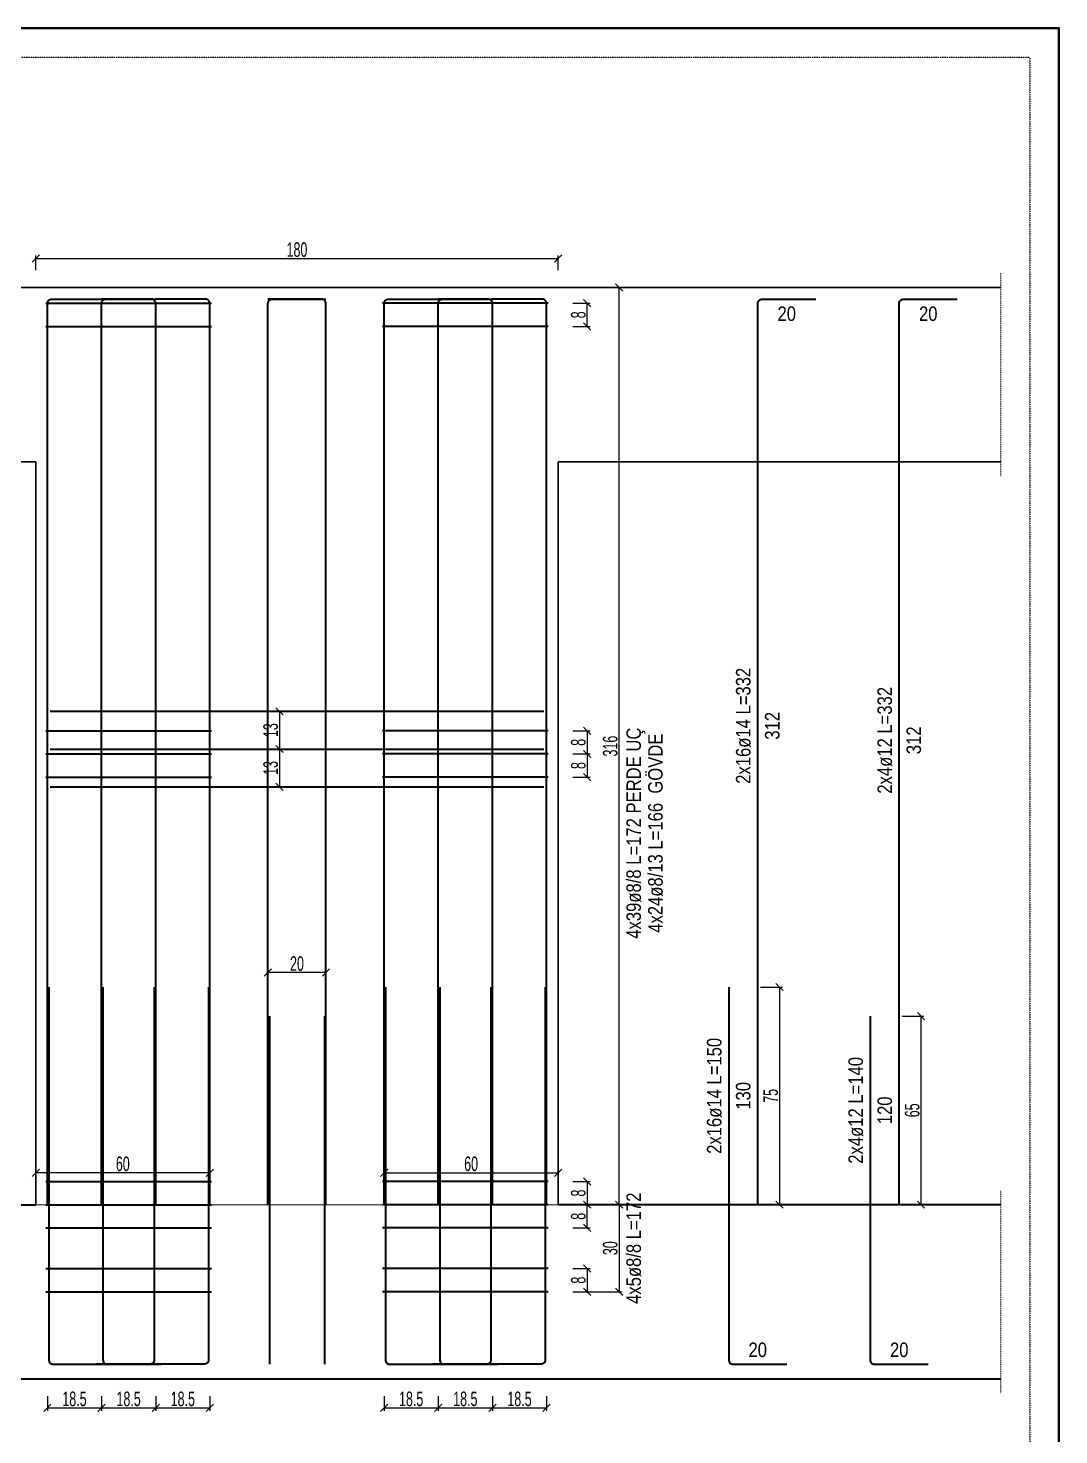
# Model space of a CAD drawing. Header units: millimetres. Extents: x -267 to 94375, y 6431 to 10838.
# Drawn here: x 53086 to 53797, y 7149 to 8119 of the extents above; entities that cross this region are included whole.
import ezdxf
from ezdxf.enums import TextEntityAlignment as Align

# ---------------------------------------------------------------- set-up
doc = ezdxf.new("R2010")
doc.units = ezdxf.units.MM
doc.header["$LTSCALE"] = 0.0001
doc.linetypes.add('DASHED', pattern=[19.05, 12.7, -6.35])
for name, color, linetype, lineweight in [('DETAY ANTET (BEYKENT)', 5, 'Continuous', 40), ('DONATI (BEYKENT)', 4, 'Continuous', 35), ('DONATI YAZISI (BEYKENT)', 3, 'Continuous', 20), ('ETRIYE (BEYKENT)', 150, 'Continuous', 35), ('KESIT GORUNUS (BEYKENT)', 253, 'DASHED', 20), ('KESIT SINIRI (BEYKENT)', 241, 'DASHED', 20), ('KIRIS (BEYKENT)', 2, 'Continuous', 30), ('OLCU (BEYKENT)', 14, 'Continuous', 20), ('PERDE (BEYKENT)', 6, 'Continuous', 30), ('TEMEL (BEYKENT)', 2, 'Continuous', 35)]:
    doc.layers.add(name, color=color, linetype=linetype, lineweight=lineweight)
doc.styles.add('DONATI YAZISI (BEYKENT)', font='')
doc.styles.add('KLNOLC-25', font='bahnschrift light condensed', dxfattribs={"width": 0.75, "height": 10})
doc.styles.get('DONATI YAZISI (BEYKENT)').set_extended_font_data('Bahnschrift Light Condensed')
doc.dimstyles.new('KLNOLC-25', dxfattribs={"dimtxt": 10, "dimasz": 5, "dimexe": 2, "dimexo": 2, "dimgap": 1, "dimtad": 1, "dimdec": 1, "dimlfac": 0.5, "dimrnd": 0.5, "dimzin": 12, "dimdsep": 46, "dimtxsty": 'KLNOLC-25', "dimblk": 'OBLIQUE', "dimblk1": 'OBLIQUE', "dimblk2": 'OBLIQUE', "dimcen": 0, "dimclrt": 7, "dimadec": 0, "dimazin": 0, "dimtfac": 1, "dimtdec": 4, "dimtix": 1, "dimtmove": 2, "dimatfit": 3, "dimfxl": 1, "dimtzin": 0, "dimarcsym": 0})

# ---------------------------------------------------------------- blocks, each defined once
blk = doc.blocks.new('_Oblique')
at = {"color": 0, "linetype": 'ByBlock', "lineweight": -2}
blk.add_line((-0.5, -0.5), (0.5, 0.5), dxfattribs=at)
blk = doc.blocks.new('*D896')
at = {"layer": 'DEFPOINTS', "color": 0, "lineweight": -3, "transparency": 16777216}
for p in [(53451.58, 7959.86), (53091.58, 7949.86), (53451.58, 7949.86)]:
    blk.add_point(p, dxfattribs=at)
at = {"layer": 'OLCU (BEYKENT)', "color": 0, "lineweight": -2, "transparency": 16777216}
for p, q in [((53091.58, 7951.86), (53091.58, 7961.86)), ((53091.58, 7959.86), (53451.58, 7959.86)), ((53451.58, 7951.86), (53451.58, 7961.86))]:
    blk.add_line(p, q, dxfattribs=at)
at = {"layer": 'OLCU (BEYKENT)', "color": 0, "lineweight": -2, "transparency": 16777216, "xscale": 5, "yscale": 5, "zscale": 5, "rotation": 180}
blk.add_blockref('_Oblique', (53091.58, 7959.86), dxfattribs=at)
at = {"layer": 'OLCU (BEYKENT)', "color": 0, "lineweight": -2, "transparency": 16777216, "xscale": 5, "yscale": 5, "zscale": 5}
blk.add_blockref('_Oblique', (53451.58, 7959.86), dxfattribs=at)
at = {"layer": 'OLCU (BEYKENT)', "color": 7, "transparency": 16777216, "insert": (53271.58, 7965.97), "char_height": 10, "attachment_point": 5, "style": 'KLNOLC-25'}
blk.add_mtext('180', dxfattribs=at)
blk = doc.blocks.new('*D901')
at = {"layer": 'DEFPOINTS', "color": 0, "lineweight": -3, "transparency": 16777216}
for p in [(53091.58, 7339.86), (53211.58, 7339.86), (53091.58, 7329.86)]:
    blk.add_point(p, dxfattribs=at)
at = {"layer": 'OLCU (BEYKENT)', "color": 0, "lineweight": -2, "transparency": 16777216}
for p, q in [((53091.58, 7337.86), (53091.58, 7327.86)), ((53211.58, 7329.86), (53091.58, 7329.86)), ((53211.58, 7337.86), (53211.58, 7327.86))]:
    blk.add_line(p, q, dxfattribs=at)
at = {"layer": 'OLCU (BEYKENT)', "color": 0, "lineweight": -2, "transparency": 16777216, "xscale": 5, "yscale": 5, "zscale": 5, "rotation": 180}
blk.add_blockref('_Oblique', (53091.58, 7329.86), dxfattribs=at)
at = {"layer": 'OLCU (BEYKENT)', "color": 0, "lineweight": -2, "transparency": 16777216, "xscale": 5, "yscale": 5, "zscale": 5}
blk.add_blockref('_Oblique', (53211.58, 7329.86), dxfattribs=at)
at = {"layer": 'OLCU (BEYKENT)', "color": 7, "transparency": 16777216, "insert": (53151.58, 7335.97), "char_height": 10, "attachment_point": 5, "style": 'KLNOLC-25'}
blk.add_mtext('60', dxfattribs=at)
blk = doc.blocks.new('*D902')
at = {"layer": 'DEFPOINTS', "color": 0, "lineweight": -3, "transparency": 16777216}
for p in [(53471.58, 7939.86), (53493.58, 7939.86), (53471.58, 7307.86)]:
    blk.add_point(p, dxfattribs=at)
at = {"layer": 'OLCU (BEYKENT)', "color": 0, "lineweight": -2, "transparency": 16777216}
for p, q in [((53473.58, 7939.86), (53495.58, 7939.86)), ((53493.58, 7307.86), (53493.58, 7939.86)), ((53473.58, 7307.86), (53495.58, 7307.86))]:
    blk.add_line(p, q, dxfattribs=at)
at = {"layer": 'OLCU (BEYKENT)', "color": 0, "lineweight": -2, "transparency": 16777216, "xscale": 5, "yscale": 5, "zscale": 5}
for p, rotation in [((53493.58, 7939.86), 90), ((53493.58, 7307.86), 270)]:
    blk.add_blockref('_Oblique', p, dxfattribs=dict(at, rotation=rotation))
at = {"layer": 'OLCU (BEYKENT)', "color": 7, "transparency": 16777216, "insert": (53487.48, 7623.86), "char_height": 10, "attachment_point": 5, "rotation": 90, "style": 'KLNOLC-25'}
blk.add_mtext('316', dxfattribs=at)
blk = doc.blocks.new('*D905')
at = {"layer": 'DEFPOINTS', "color": 0, "lineweight": -3, "transparency": 16777216}
for p in [(53471.58, 7307.86), (53471.58, 7247.86), (53493.58, 7247.86)]:
    blk.add_point(p, dxfattribs=at)
at = {"layer": 'OLCU (BEYKENT)', "color": 0, "lineweight": -2, "transparency": 16777216}
for p, q in [((53473.58, 7307.86), (53495.58, 7307.86)), ((53493.58, 7307.86), (53493.58, 7247.86)), ((53473.58, 7247.86), (53495.58, 7247.86))]:
    blk.add_line(p, q, dxfattribs=at)
at = {"layer": 'OLCU (BEYKENT)', "color": 0, "lineweight": -2, "transparency": 16777216, "xscale": 5, "yscale": 5, "zscale": 5}
for p, rotation in [((53493.58, 7307.86), 90), ((53493.58, 7247.86), 270)]:
    blk.add_blockref('_Oblique', p, dxfattribs=dict(at, rotation=rotation))
at = {"layer": 'OLCU (BEYKENT)', "color": 7, "transparency": 16777216, "insert": (53487.48, 7277.86), "char_height": 10, "attachment_point": 5, "rotation": 90, "style": 'KLNOLC-25'}
blk.add_mtext('30', dxfattribs=at)
blk = doc.blocks.new('*D906')
at = {"layer": 'DEFPOINTS', "color": 0, "lineweight": -3, "transparency": 16777216}
for p in [(53099.58, 7177.86), (53136.91, 7177.86), (53136.91, 7167.86)]:
    blk.add_point(p, dxfattribs=at)
at = {"layer": 'OLCU (BEYKENT)', "color": 0, "lineweight": -2, "transparency": 16777216}
for p, q in [((53099.58, 7175.86), (53099.58, 7165.86)), ((53136.91, 7175.86), (53136.91, 7165.86)), ((53099.58, 7167.86), (53136.91, 7167.86))]:
    blk.add_line(p, q, dxfattribs=at)
at = {"layer": 'OLCU (BEYKENT)', "color": 0, "lineweight": -2, "transparency": 16777216, "xscale": 5, "yscale": 5, "zscale": 5, "rotation": 180}
blk.add_blockref('_Oblique', (53099.58, 7167.86), dxfattribs=at)
at = {"layer": 'OLCU (BEYKENT)', "color": 0, "lineweight": -2, "transparency": 16777216, "xscale": 5, "yscale": 5, "zscale": 5}
blk.add_blockref('_Oblique', (53136.91, 7167.86), dxfattribs=at)
at = {"layer": 'OLCU (BEYKENT)', "color": 7, "transparency": 16777216, "insert": (53118.25, 7173.97), "char_height": 10, "attachment_point": 5, "style": 'KLNOLC-25'}
blk.add_mtext('18.5', dxfattribs=at)
blk = doc.blocks.new('*D907')
at = {"layer": 'DEFPOINTS', "color": 0, "lineweight": -3, "transparency": 16777216}
for p in [(53136.91, 7177.86), (53174.25, 7177.86), (53174.25, 7167.86)]:
    blk.add_point(p, dxfattribs=at)
at = {"layer": 'OLCU (BEYKENT)', "color": 0, "lineweight": -2, "transparency": 16777216}
for p, q in [((53136.91, 7175.86), (53136.91, 7165.86)), ((53174.25, 7175.86), (53174.25, 7165.86)), ((53136.91, 7167.86), (53174.25, 7167.86))]:
    blk.add_line(p, q, dxfattribs=at)
at = {"layer": 'OLCU (BEYKENT)', "color": 0, "lineweight": -2, "transparency": 16777216, "xscale": 5, "yscale": 5, "zscale": 5, "rotation": 180}
blk.add_blockref('_Oblique', (53136.91, 7167.86), dxfattribs=at)
at = {"layer": 'OLCU (BEYKENT)', "color": 0, "lineweight": -2, "transparency": 16777216, "xscale": 5, "yscale": 5, "zscale": 5}
blk.add_blockref('_Oblique', (53174.25, 7167.86), dxfattribs=at)
at = {"layer": 'OLCU (BEYKENT)', "color": 7, "transparency": 16777216, "insert": (53155.58, 7173.97), "char_height": 10, "attachment_point": 5, "style": 'KLNOLC-25'}
blk.add_mtext('18.5', dxfattribs=at)
blk = doc.blocks.new('*D908')
at = {"layer": 'DEFPOINTS', "color": 0, "lineweight": -3, "transparency": 16777216}
for p in [(53174.25, 7177.86), (53211.58, 7177.86), (53211.58, 7167.86)]:
    blk.add_point(p, dxfattribs=at)
at = {"layer": 'OLCU (BEYKENT)', "color": 0, "lineweight": -2, "transparency": 16777216}
for p, q in [((53174.25, 7175.86), (53174.25, 7165.86)), ((53211.58, 7175.86), (53211.58, 7165.86)), ((53174.25, 7167.86), (53211.58, 7167.86))]:
    blk.add_line(p, q, dxfattribs=at)
at = {"layer": 'OLCU (BEYKENT)', "color": 0, "lineweight": -2, "transparency": 16777216, "xscale": 5, "yscale": 5, "zscale": 5, "rotation": 180}
blk.add_blockref('_Oblique', (53174.25, 7167.86), dxfattribs=at)
at = {"layer": 'OLCU (BEYKENT)', "color": 0, "lineweight": -2, "transparency": 16777216, "xscale": 5, "yscale": 5, "zscale": 5}
blk.add_blockref('_Oblique', (53211.58, 7167.86), dxfattribs=at)
at = {"layer": 'OLCU (BEYKENT)', "color": 7, "transparency": 16777216, "insert": (53192.91, 7173.97), "char_height": 10, "attachment_point": 5, "style": 'KLNOLC-25'}
blk.add_mtext('18.5', dxfattribs=at)
blk = doc.blocks.new('*D909')
at = {"layer": 'DEFPOINTS', "color": 0, "lineweight": -3, "transparency": 16777216}
for p in [(53589.08, 7457.86), (53589.08, 7307.86), (53604.08, 7307.86)]:
    blk.add_point(p, dxfattribs=at)
at = {"layer": 'OLCU (BEYKENT)', "color": 0, "lineweight": -2, "transparency": 16777216}
for p, q in [((53591.08, 7457.86), (53606.08, 7457.86)), ((53604.08, 7457.86), (53604.08, 7307.86)), ((53591.08, 7307.86), (53606.08, 7307.86))]:
    blk.add_line(p, q, dxfattribs=at)
at = {"layer": 'OLCU (BEYKENT)', "color": 0, "lineweight": -2, "transparency": 16777216, "xscale": 5, "yscale": 5, "zscale": 5}
for p, rotation in [((53604.08, 7457.86), 90), ((53604.08, 7307.86), 270)]:
    blk.add_blockref('_Oblique', p, dxfattribs=dict(at, rotation=rotation))
at = {"layer": 'OLCU (BEYKENT)', "color": 7, "transparency": 16777216, "insert": (53598.03, 7382.86), "char_height": 10, "attachment_point": 5, "rotation": 90, "style": 'KLNOLC-25'}
blk.add_mtext('75', dxfattribs=at)
blk = doc.blocks.new('*D910')
at = {"layer": 'DEFPOINTS', "color": 0, "lineweight": -3, "transparency": 16777216}
for p in [(53459.58, 7323.86), (53459.58, 7307.86), (53471.58, 7307.86)]:
    blk.add_point(p, dxfattribs=at)
at = {"layer": 'OLCU (BEYKENT)', "color": 0, "lineweight": -2, "transparency": 16777216}
for p, q in [((53461.58, 7323.86), (53473.58, 7323.86)), ((53471.58, 7323.86), (53471.58, 7307.86)), ((53461.58, 7307.86), (53473.58, 7307.86))]:
    blk.add_line(p, q, dxfattribs=at)
at = {"layer": 'OLCU (BEYKENT)', "color": 0, "lineweight": -2, "transparency": 16777216, "xscale": 5, "yscale": 5, "zscale": 5}
for p, rotation in [((53471.58, 7323.86), 90), ((53471.58, 7307.86), 270)]:
    blk.add_blockref('_Oblique', p, dxfattribs=dict(at, rotation=rotation))
at = {"layer": 'OLCU (BEYKENT)', "color": 7, "transparency": 16777216, "insert": (53465.48, 7315.86), "char_height": 10, "attachment_point": 5, "rotation": 90, "style": 'KLNOLC-25'}
blk.add_mtext('8', dxfattribs=at)
blk = doc.blocks.new('*D911')
at = {"layer": 'DEFPOINTS', "color": 0, "lineweight": -3, "transparency": 16777216}
for p in [(53459.58, 7929.06), (53471.58, 7929.06), (53459.58, 7913.06)]:
    blk.add_point(p, dxfattribs=at)
at = {"layer": 'OLCU (BEYKENT)', "color": 0, "lineweight": -2, "transparency": 16777216}
for p, q in [((53461.58, 7929.06), (53473.58, 7929.06)), ((53471.58, 7913.06), (53471.58, 7929.06)), ((53461.58, 7913.06), (53473.58, 7913.06))]:
    blk.add_line(p, q, dxfattribs=at)
at = {"layer": 'OLCU (BEYKENT)', "color": 0, "lineweight": -2, "transparency": 16777216, "xscale": 5, "yscale": 5, "zscale": 5}
for p, rotation in [((53471.58, 7929.06), 90), ((53471.58, 7913.06), 270)]:
    blk.add_blockref('_Oblique', p, dxfattribs=dict(at, rotation=rotation))
at = {"layer": 'OLCU (BEYKENT)', "color": 7, "transparency": 16777216, "insert": (53465.48, 7921.06), "char_height": 10, "attachment_point": 5, "rotation": 90, "style": 'KLNOLC-25'}
blk.add_mtext('8', dxfattribs=at)
blk = doc.blocks.new('*D912')
at = {"layer": 'DEFPOINTS', "color": 0, "lineweight": -3, "transparency": 16777216}
for p in [(53459.58, 7618.46), (53459.58, 7602.46), (53471.58, 7602.46)]:
    blk.add_point(p, dxfattribs=at)
at = {"layer": 'OLCU (BEYKENT)', "color": 0, "lineweight": -2, "transparency": 16777216}
for p, q in [((53461.58, 7618.46), (53473.58, 7618.46)), ((53471.58, 7618.46), (53471.58, 7602.46)), ((53461.58, 7602.46), (53473.58, 7602.46))]:
    blk.add_line(p, q, dxfattribs=at)
at = {"layer": 'OLCU (BEYKENT)', "color": 0, "lineweight": -2, "transparency": 16777216, "xscale": 5, "yscale": 5, "zscale": 5}
for p, rotation in [((53471.58, 7618.46), 90), ((53471.58, 7602.46), 270)]:
    blk.add_blockref('_Oblique', p, dxfattribs=dict(at, rotation=rotation))
at = {"layer": 'OLCU (BEYKENT)', "color": 7, "transparency": 16777216, "insert": (53465.48, 7610.46), "char_height": 10, "attachment_point": 5, "rotation": 90, "style": 'KLNOLC-25'}
blk.add_mtext('8', dxfattribs=at)
blk = doc.blocks.new('*D913')
at = {"layer": 'DEFPOINTS', "color": 0, "lineweight": -3, "transparency": 16777216}
for p in [(53459.58, 7634.46), (53459.58, 7618.46), (53471.58, 7618.46)]:
    blk.add_point(p, dxfattribs=at)
at = {"layer": 'OLCU (BEYKENT)', "color": 0, "lineweight": -2, "transparency": 16777216}
for p, q in [((53461.58, 7634.46), (53473.58, 7634.46)), ((53471.58, 7634.46), (53471.58, 7618.46)), ((53461.58, 7618.46), (53473.58, 7618.46))]:
    blk.add_line(p, q, dxfattribs=at)
at = {"layer": 'OLCU (BEYKENT)', "color": 0, "lineweight": -2, "transparency": 16777216, "xscale": 5, "yscale": 5, "zscale": 5}
for p, rotation in [((53471.58, 7634.46), 90), ((53471.58, 7618.46), 270)]:
    blk.add_blockref('_Oblique', p, dxfattribs=dict(at, rotation=rotation))
at = {"layer": 'OLCU (BEYKENT)', "color": 7, "transparency": 16777216, "insert": (53465.48, 7626.46), "char_height": 10, "attachment_point": 5, "rotation": 90, "style": 'KLNOLC-25'}
blk.add_mtext('8', dxfattribs=at)
blk = doc.blocks.new('*D914')
at = {"layer": 'DEFPOINTS', "color": 0, "lineweight": -3, "transparency": 16777216}
for p in [(53331.58, 7339.86), (53451.58, 7339.86), (53451.58, 7329.86)]:
    blk.add_point(p, dxfattribs=at)
at = {"layer": 'OLCU (BEYKENT)', "color": 0, "lineweight": -2, "transparency": 16777216}
for p, q in [((53331.58, 7337.86), (53331.58, 7327.86)), ((53331.58, 7329.86), (53451.58, 7329.86)), ((53451.58, 7337.86), (53451.58, 7327.86))]:
    blk.add_line(p, q, dxfattribs=at)
at = {"layer": 'OLCU (BEYKENT)', "color": 0, "lineweight": -2, "transparency": 16777216, "xscale": 5, "yscale": 5, "zscale": 5, "rotation": 180}
blk.add_blockref('_Oblique', (53331.58, 7329.86), dxfattribs=at)
at = {"layer": 'OLCU (BEYKENT)', "color": 0, "lineweight": -2, "transparency": 16777216, "xscale": 5, "yscale": 5, "zscale": 5}
blk.add_blockref('_Oblique', (53451.58, 7329.86), dxfattribs=at)
at = {"layer": 'OLCU (BEYKENT)', "color": 7, "transparency": 16777216, "insert": (53391.58, 7335.97), "char_height": 10, "attachment_point": 5, "style": 'KLNOLC-25'}
blk.add_mtext('60', dxfattribs=at)
blk = doc.blocks.new('*D915')
at = {"layer": 'DEFPOINTS', "color": 0, "lineweight": -3, "transparency": 16777216}
for p in [(53459.58, 7263.86), (53459.58, 7247.86), (53471.58, 7247.86)]:
    blk.add_point(p, dxfattribs=at)
at = {"layer": 'OLCU (BEYKENT)', "color": 0, "lineweight": -2, "transparency": 16777216}
for p, q in [((53461.58, 7263.86), (53473.58, 7263.86)), ((53471.58, 7263.86), (53471.58, 7247.86)), ((53461.58, 7247.86), (53473.58, 7247.86))]:
    blk.add_line(p, q, dxfattribs=at)
at = {"layer": 'OLCU (BEYKENT)', "color": 0, "lineweight": -2, "transparency": 16777216, "xscale": 5, "yscale": 5, "zscale": 5}
for p, rotation in [((53471.58, 7263.86), 90), ((53471.58, 7247.86), 270)]:
    blk.add_blockref('_Oblique', p, dxfattribs=dict(at, rotation=rotation))
at = {"layer": 'OLCU (BEYKENT)', "color": 7, "transparency": 16777216, "insert": (53465.48, 7255.86), "char_height": 10, "attachment_point": 5, "rotation": 90, "style": 'KLNOLC-25'}
blk.add_mtext('8', dxfattribs=at)
blk = doc.blocks.new('*D916')
at = {"layer": 'DEFPOINTS', "color": 0, "lineweight": -3, "transparency": 16777216}
for p in [(53459.58, 7307.86), (53471.58, 7307.86), (53459.58, 7291.86)]:
    blk.add_point(p, dxfattribs=at)
at = {"layer": 'OLCU (BEYKENT)', "color": 0, "lineweight": -2, "transparency": 16777216}
for p, q in [((53461.58, 7307.86), (53473.58, 7307.86)), ((53471.58, 7291.86), (53471.58, 7307.86)), ((53461.58, 7291.86), (53473.58, 7291.86))]:
    blk.add_line(p, q, dxfattribs=at)
at = {"layer": 'OLCU (BEYKENT)', "color": 0, "lineweight": -2, "transparency": 16777216, "xscale": 5, "yscale": 5, "zscale": 5}
for p, rotation in [((53471.58, 7307.86), 90), ((53471.58, 7291.86), 270)]:
    blk.add_blockref('_Oblique', p, dxfattribs=dict(at, rotation=rotation))
at = {"layer": 'OLCU (BEYKENT)', "color": 7, "transparency": 16777216, "insert": (53465.48, 7299.86), "char_height": 10, "attachment_point": 5, "rotation": 90, "style": 'KLNOLC-25'}
blk.add_mtext('8', dxfattribs=at)
blk = doc.blocks.new('*D917')
at = {"layer": 'DEFPOINTS', "color": 0, "lineweight": -3, "transparency": 16777216}
for p in [(53331.58, 7177.86), (53368.91, 7177.86), (53368.91, 7167.86)]:
    blk.add_point(p, dxfattribs=at)
at = {"layer": 'OLCU (BEYKENT)', "color": 0, "lineweight": -2, "transparency": 16777216}
for p, q in [((53331.58, 7175.86), (53331.58, 7165.86)), ((53368.91, 7175.86), (53368.91, 7165.86)), ((53331.58, 7167.86), (53368.91, 7167.86))]:
    blk.add_line(p, q, dxfattribs=at)
at = {"layer": 'OLCU (BEYKENT)', "color": 0, "lineweight": -2, "transparency": 16777216, "xscale": 5, "yscale": 5, "zscale": 5, "rotation": 180}
blk.add_blockref('_Oblique', (53331.58, 7167.86), dxfattribs=at)
at = {"layer": 'OLCU (BEYKENT)', "color": 0, "lineweight": -2, "transparency": 16777216, "xscale": 5, "yscale": 5, "zscale": 5}
blk.add_blockref('_Oblique', (53368.91, 7167.86), dxfattribs=at)
at = {"layer": 'OLCU (BEYKENT)', "color": 7, "transparency": 16777216, "insert": (53350.25, 7173.97), "char_height": 10, "attachment_point": 5, "style": 'KLNOLC-25'}
blk.add_mtext('18.5', dxfattribs=at)
blk = doc.blocks.new('*D918')
at = {"layer": 'DEFPOINTS', "color": 0, "lineweight": -3, "transparency": 16777216}
for p in [(53368.91, 7177.86), (53406.25, 7177.86), (53406.25, 7167.86)]:
    blk.add_point(p, dxfattribs=at)
at = {"layer": 'OLCU (BEYKENT)', "color": 0, "lineweight": -2, "transparency": 16777216}
for p, q in [((53368.91, 7175.86), (53368.91, 7165.86)), ((53406.25, 7175.86), (53406.25, 7165.86)), ((53368.91, 7167.86), (53406.25, 7167.86))]:
    blk.add_line(p, q, dxfattribs=at)
at = {"layer": 'OLCU (BEYKENT)', "color": 0, "lineweight": -2, "transparency": 16777216, "xscale": 5, "yscale": 5, "zscale": 5, "rotation": 180}
blk.add_blockref('_Oblique', (53368.91, 7167.86), dxfattribs=at)
at = {"layer": 'OLCU (BEYKENT)', "color": 0, "lineweight": -2, "transparency": 16777216, "xscale": 5, "yscale": 5, "zscale": 5}
blk.add_blockref('_Oblique', (53406.25, 7167.86), dxfattribs=at)
at = {"layer": 'OLCU (BEYKENT)', "color": 7, "transparency": 16777216, "insert": (53387.58, 7173.97), "char_height": 10, "attachment_point": 5, "style": 'KLNOLC-25'}
blk.add_mtext('18.5', dxfattribs=at)
blk = doc.blocks.new('*D919')
at = {"layer": 'DEFPOINTS', "color": 0, "lineweight": -3, "transparency": 16777216}
for p in [(53406.25, 7177.86), (53443.58, 7177.86), (53443.58, 7167.86)]:
    blk.add_point(p, dxfattribs=at)
at = {"layer": 'OLCU (BEYKENT)', "color": 0, "lineweight": -2, "transparency": 16777216}
for p, q in [((53406.25, 7175.86), (53406.25, 7165.86)), ((53443.58, 7175.86), (53443.58, 7165.86)), ((53406.25, 7167.86), (53443.58, 7167.86))]:
    blk.add_line(p, q, dxfattribs=at)
at = {"layer": 'OLCU (BEYKENT)', "color": 0, "lineweight": -2, "transparency": 16777216, "xscale": 5, "yscale": 5, "zscale": 5, "rotation": 180}
blk.add_blockref('_Oblique', (53406.25, 7167.86), dxfattribs=at)
at = {"layer": 'OLCU (BEYKENT)', "color": 0, "lineweight": -2, "transparency": 16777216, "xscale": 5, "yscale": 5, "zscale": 5}
blk.add_blockref('_Oblique', (53443.58, 7167.86), dxfattribs=at)
at = {"layer": 'OLCU (BEYKENT)', "color": 7, "transparency": 16777216, "insert": (53424.91, 7173.97), "char_height": 10, "attachment_point": 5, "style": 'KLNOLC-25'}
blk.add_mtext('18.5', dxfattribs=at)
blk = doc.blocks.new('*D920')
at = {"layer": 'DEFPOINTS', "color": 0, "lineweight": -3, "transparency": 16777216}
for p in [(53251.58, 7467.86), (53251.58, 7457.86), (53291.58, 7457.86)]:
    blk.add_point(p, dxfattribs=at)
at = {"layer": 'OLCU (BEYKENT)', "color": 0, "lineweight": -2, "transparency": 16777216}
for p, q in [((53251.58, 7459.86), (53251.58, 7469.86)), ((53291.58, 7467.86), (53251.58, 7467.86)), ((53291.58, 7459.86), (53291.58, 7469.86))]:
    blk.add_line(p, q, dxfattribs=at)
at = {"layer": 'OLCU (BEYKENT)', "color": 0, "lineweight": -2, "transparency": 16777216, "xscale": 5, "yscale": 5, "zscale": 5, "rotation": 180}
blk.add_blockref('_Oblique', (53251.58, 7467.86), dxfattribs=at)
at = {"layer": 'OLCU (BEYKENT)', "color": 0, "lineweight": -2, "transparency": 16777216, "xscale": 5, "yscale": 5, "zscale": 5}
blk.add_blockref('_Oblique', (53291.58, 7467.86), dxfattribs=at)
at = {"layer": 'OLCU (BEYKENT)', "color": 7, "transparency": 16777216, "insert": (53271.58, 7473.97), "char_height": 10, "attachment_point": 5, "style": 'KLNOLC-25'}
blk.add_mtext('20', dxfattribs=at)
blk = doc.blocks.new('*D921')
at = {"layer": 'DEFPOINTS', "color": 0, "lineweight": -3, "transparency": 16777216}
for p in [(53249.58, 7621.86), (53249.58, 7595.86), (53259.58, 7595.86)]:
    blk.add_point(p, dxfattribs=at)
at = {"layer": 'OLCU (BEYKENT)', "color": 0, "lineweight": -2, "transparency": 16777216}
for p, q in [((53251.58, 7621.86), (53261.58, 7621.86)), ((53259.58, 7621.86), (53259.58, 7595.86)), ((53251.58, 7595.86), (53261.58, 7595.86))]:
    blk.add_line(p, q, dxfattribs=at)
at = {"layer": 'OLCU (BEYKENT)', "color": 0, "lineweight": -2, "transparency": 16777216, "xscale": 5, "yscale": 5, "zscale": 5}
for p, rotation in [((53259.58, 7621.86), 90), ((53259.58, 7595.86), 270)]:
    blk.add_blockref('_Oblique', p, dxfattribs=dict(at, rotation=rotation))
at = {"layer": 'OLCU (BEYKENT)', "color": 7, "transparency": 16777216, "insert": (53253.48, 7608.86), "char_height": 10, "attachment_point": 5, "rotation": 90, "style": 'KLNOLC-25'}
blk.add_mtext('13', dxfattribs=at)
blk = doc.blocks.new('*D922')
at = {"layer": 'DEFPOINTS', "color": 0, "lineweight": -3, "transparency": 16777216}
for p in [(53249.58, 7647.86), (53249.58, 7621.86), (53259.58, 7621.86)]:
    blk.add_point(p, dxfattribs=at)
at = {"layer": 'OLCU (BEYKENT)', "color": 0, "lineweight": -2, "transparency": 16777216}
for p, q in [((53251.58, 7647.86), (53261.58, 7647.86)), ((53259.58, 7647.86), (53259.58, 7621.86)), ((53251.58, 7621.86), (53261.58, 7621.86))]:
    blk.add_line(p, q, dxfattribs=at)
at = {"layer": 'OLCU (BEYKENT)', "color": 0, "lineweight": -2, "transparency": 16777216, "xscale": 5, "yscale": 5, "zscale": 5}
for p, rotation in [((53259.58, 7647.86), 90), ((53259.58, 7621.86), 270)]:
    blk.add_blockref('_Oblique', p, dxfattribs=dict(at, rotation=rotation))
at = {"layer": 'OLCU (BEYKENT)', "color": 7, "transparency": 16777216, "insert": (53253.48, 7634.86), "char_height": 10, "attachment_point": 5, "rotation": 90, "style": 'KLNOLC-25'}
blk.add_mtext('13', dxfattribs=at)
blk = doc.blocks.new('*D923')
at = {"layer": 'DEFPOINTS', "color": 0, "lineweight": -3, "transparency": 16777216}
for p in [(53686.58, 7437.86), (53686.58, 7307.86), (53701.58, 7307.86)]:
    blk.add_point(p, dxfattribs=at)
at = {"layer": 'OLCU (BEYKENT)', "color": 0, "lineweight": -2, "transparency": 16777216}
for p, q in [((53688.58, 7437.86), (53703.58, 7437.86)), ((53701.58, 7437.86), (53701.58, 7307.86)), ((53688.58, 7307.86), (53703.58, 7307.86))]:
    blk.add_line(p, q, dxfattribs=at)
at = {"layer": 'OLCU (BEYKENT)', "color": 0, "lineweight": -2, "transparency": 16777216, "xscale": 5, "yscale": 5, "zscale": 5}
for p, rotation in [((53701.58, 7437.86), 90), ((53701.58, 7307.86), 270)]:
    blk.add_blockref('_Oblique', p, dxfattribs=dict(at, rotation=rotation))
at = {"layer": 'OLCU (BEYKENT)', "color": 7, "transparency": 16777216, "insert": (53695.53, 7372.86), "char_height": 10, "attachment_point": 5, "rotation": 90, "style": 'KLNOLC-25'}
blk.add_mtext('65', dxfattribs=at)

msp = doc.modelspace()

# ---------------------------------------------------------------- linework, layer by layer
at = {"layer": 'DETAY ANTET (BEYKENT)'}
msp.add_lwpolyline([(52658.08, 8118.64), (53796.58, 8118.64), (53796.58, 6698.64), (52658.08, 6698.64), (52658.08, 8118.64)], close=True, dxfattribs=at)
at = {"layer": 'DETAY ANTET (BEYKENT)', "color": 7, "linetype": 'DASHED', "lineweight": -3, "ltscale": 2}
msp.add_lwpolyline([(52678.08, 8098.64), (53776.58, 8098.64), (53776.58, 6718.64), (52678.08, 6718.64)], close=True, dxfattribs=at)
at = {"layer": 'DONATI (BEYKENT)'}
for p, q in [((53101.58, 7647.86), (53441.58, 7647.86)), ((53101.58, 7621.86), (53441.58, 7621.86)), ((53101.58, 7595.86), (53441.58, 7595.86))]:
    msp.add_line(p, q, dxfattribs=at)
for points in [[(53099.58, 7307.86), (53099.58, 7928.86, -0.414214), (53102.58, 7931.86), (53136.91, 7931.86)], [(53136.91, 7307.86), (53136.91, 7928.86, -0.414214), (53139.91, 7931.86), (53174.25, 7931.86)], [(53174.25, 7307.86), (53174.25, 7928.86, 0.414214), (53171.25, 7931.86), (53136.91, 7931.86)], [(53211.58, 7307.86), (53211.58, 7928.86, 0.414214), (53208.58, 7931.86), (53174.25, 7931.86)], [(53251.58, 7307.86), (53251.58, 7928.86, -0.414214), (53254.58, 7931.86), (53291.58, 7931.86)], [(53291.58, 7307.86), (53291.58, 7928.86, 0.414214), (53288.58, 7931.86), (53251.58, 7931.86)], [(53331.58, 7307.86), (53331.58, 7928.86, -0.414214), (53334.58, 7931.86), (53368.91, 7931.86)], [(53368.91, 7307.86), (53368.91, 7928.86, -0.414214), (53371.91, 7931.86), (53406.25, 7931.86)], [(53406.25, 7307.86), (53406.25, 7928.86, 0.414214), (53403.25, 7931.86), (53368.91, 7931.86)], [(53443.58, 7307.86), (53443.58, 7928.86, 0.414214), (53440.58, 7931.86), (53406.25, 7931.86)], [(53589.08, 7307.86), (53589.08, 7928.86, -0.414214), (53592.08, 7931.86), (53629.08, 7931.86)], [(53686.58, 7307.86), (53686.58, 7928.86, -0.414214), (53689.58, 7931.86), (53726.58, 7931.86)], [(53100.58, 7457.86), (53100.58, 7200.86, 0.414214), (53103.58, 7197.86), (53140.58, 7197.86)], [(53173.25, 7457.86), (53173.25, 7200.86, -0.414214), (53170.25, 7197.86), (53133.25, 7197.86)], [(53137.91, 7457.86), (53137.91, 7200.86, 0.414214), (53140.91, 7197.86), (53177.91, 7197.86)], [(53210.58, 7457.86), (53210.58, 7200.86, -0.414214), (53207.58, 7197.86), (53170.58, 7197.86)], [(53332.58, 7457.86), (53332.58, 7200.86, 0.414214), (53335.58, 7197.86), (53372.58, 7197.86)], [(53405.25, 7457.86), (53405.25, 7200.86, -0.414214), (53402.25, 7197.86), (53365.25, 7197.86)], [(53369.91, 7457.86), (53369.91, 7200.86, 0.414214), (53372.91, 7197.86), (53409.91, 7197.86)], [(53442.58, 7457.86), (53442.58, 7200.86, -0.414214), (53439.58, 7197.86), (53402.58, 7197.86)], [(53569.08, 7457.86), (53569.08, 7200.86, 0.414214), (53572.08, 7197.86), (53609.08, 7197.86)], [(53666.58, 7437.86), (53666.58, 7200.86, 0.414214), (53669.58, 7197.86), (53706.58, 7197.86)]]:
    msp.add_lwpolyline(points, format="xyb", dxfattribs=at)
for points in [[(53252.58, 7437.86), (53252.58, 7197.86)], [(53290.58, 7437.86), (53290.58, 7197.86)]]:
    msp.add_lwpolyline(points, dxfattribs=at)
at = {"layer": 'ETRIYE (BEYKENT)'}
for points in [[(53098.58, 7929.06), (53212.58, 7929.06)], [(53444.58, 7929.06), (53330.58, 7929.06)], [(53098.58, 7913.06), (53212.58, 7913.06)], [(53444.58, 7913.06), (53330.58, 7913.06)], [(53098.58, 7634.46), (53212.58, 7634.46)], [(53444.58, 7634.46), (53330.58, 7634.46)], [(53098.58, 7618.46), (53212.58, 7618.46)], [(53444.58, 7618.46), (53330.58, 7618.46)], [(53098.58, 7602.46), (53212.58, 7602.46)], [(53444.58, 7602.46), (53330.58, 7602.46)], [(53098.58, 7323.86), (53212.58, 7323.86)], [(53444.58, 7323.86), (53330.58, 7323.86)], [(53098.58, 7307.86), (53212.58, 7307.86)], [(53444.58, 7307.86), (53330.58, 7307.86)], [(53098.58, 7291.86), (53212.58, 7291.86)], [(53444.58, 7291.86), (53330.58, 7291.86)], [(53098.58, 7263.86), (53212.58, 7263.86)], [(53444.58, 7263.86), (53330.58, 7263.86)], [(53098.58, 7247.86), (53212.58, 7247.86)], [(53444.58, 7247.86), (53330.58, 7247.86)]]:
    msp.add_lwpolyline(points, dxfattribs=at)
at = {"layer": 'KESIT GORUNUS (BEYKENT)'}
for p, q in [((53091.58, 7307.86), (53451.58, 7307.86)), ((53451.58, 7307.86), (53091.58, 7307.86))]:
    msp.add_line(p, q, dxfattribs=at)
at = {"layer": 'KESIT SINIRI (BEYKENT)'}
for p, q in [((53756.58, 7949.86), (53756.58, 7809.86)), ((53756.58, 7317.86), (53756.58, 7177.86))]:
    msp.add_line(p, q, dxfattribs=at)
at = {"layer": 'KIRIS (BEYKENT)'}
for p, q in [((53756.58, 7939.86), (52911.58, 7939.86)), ((53091.58, 7819.86), (52911.58, 7819.86)), ((53451.58, 7819.86), (53756.58, 7819.86))]:
    msp.add_line(p, q, dxfattribs=at)
at = {"layer": 'PERDE (BEYKENT)'}
for p, q in [((53091.58, 7307.86), (53091.58, 7819.86)), ((53451.58, 7307.86), (53451.58, 7819.86))]:
    msp.add_line(p, q, dxfattribs=at)
at = {"layer": 'TEMEL (BEYKENT)'}
for p, q in [((52911.58, 7307.86), (53091.58, 7307.86)), ((53756.58, 7307.86), (53451.58, 7307.86)), ((52911.58, 7187.86), (53756.58, 7187.86))]:
    msp.add_line(p, q, dxfattribs=at)

# ---------------------------------------------------------------- texts
at = {"layer": 'DONATI YAZISI (BEYKENT)', "style": 'DONATI YAZISI (BEYKENT)'}
for p in [(53609.08, 7921.86), (53706.58, 7921.86), (53589.08, 7207.86), (53686.58, 7207.86)]:
    msp.add_text('20', height=10, dxfattribs=at).set_placement(p, align=Align.MIDDLE_CENTER)
for s, p in [('2x16ø14 L=332', (53579.08, 7637.86)), ('2x4ø12 L=332', (53676.58, 7627.86)), ('312', (53599.08, 7637.86)), ('4x39ø8/8 L=172 PERDE UÇ', (53503.58, 7563.86)), ('4x24ø8/13 L=166  GÖVDE', (53518.58, 7563.86)), ('312', (53696.58, 7627.86)), ('2x16ø14 L=150', (53559.08, 7382.86)), ('2x4ø12 L=140', (53656.58, 7372.86)), ('130', (53579.08, 7382.86)), ('120', (53676.58, 7372.86)), ('4x5ø8/8 L=172', (53503.58, 7277.86))]:
    msp.add_text(s, height=10, rotation=90, dxfattribs=at).set_placement(p, align=Align.MIDDLE_CENTER)

# ---------------------------------------------------------------- dimensions: what is measured, and where the dimension line sits
at = {"layer": 'OLCU (BEYKENT)'}
for base, p1, p2, picture, middle in [((53451.58, 7959.86), (53091.58, 7949.86), (53451.58, 7949.86), '*D896', (53271.58, 7965.97)), ((53251.58, 7467.86), (53291.58, 7457.86), (53251.58, 7457.86), '*D920', (53271.58, 7473.97)), ((53091.58, 7329.86), (53211.58, 7339.86), (53091.58, 7339.86), '*D901', (53151.58, 7335.97)), ((53451.58, 7329.86), (53331.58, 7339.86), (53451.58, 7339.86), '*D914', (53391.58, 7335.97)), ((53136.91, 7167.86), (53099.58, 7177.86), (53136.91, 7177.86), '*D906', (53118.25, 7173.97)), ((53174.25, 7167.86), (53136.91, 7177.86), (53174.25, 7177.86), '*D907', (53155.58, 7173.97)), ((53211.58, 7167.86), (53174.25, 7177.86), (53211.58, 7177.86), '*D908', (53192.91, 7173.97)), ((53368.91, 7167.86), (53331.58, 7177.86), (53368.91, 7177.86), '*D917', (53350.25, 7173.97)), ((53406.25, 7167.86), (53368.91, 7177.86), (53406.25, 7177.86), '*D918', (53387.58, 7173.97)), ((53443.58, 7167.86), (53406.25, 7177.86), (53443.58, 7177.86), '*D919', (53424.91, 7173.97))]:
    dim = msp.add_linear_dim(base=base, p1=p1, p2=p2, dimstyle='KLNOLC-25', dxfattribs=at)
    dim.commit()
    dim.dimension.update_dxf_attribs({"geometry": picture, "text_midpoint": middle})
for base, p1, p2, picture, middle in [((53493.58, 7939.86), (53471.58, 7307.86), (53471.58, 7939.86), '*D902', (53487.48, 7623.86)), ((53471.58, 7929.06), (53459.58, 7913.06), (53459.58, 7929.06), '*D911', (53465.48, 7921.06)), ((53259.58, 7621.86), (53249.58, 7647.86), (53249.58, 7621.86), '*D922', (53253.48, 7634.86)), ((53471.58, 7618.46), (53459.58, 7634.46), (53459.58, 7618.46), '*D913', (53465.48, 7626.46)), ((53259.58, 7595.86), (53249.58, 7621.86), (53249.58, 7595.86), '*D921', (53253.48, 7608.86)), ((53471.58, 7602.46), (53459.58, 7618.46), (53459.58, 7602.46), '*D912', (53465.48, 7610.46)), ((53604.08, 7307.86), (53589.08, 7457.86), (53589.08, 7307.86), '*D909', (53598.03, 7382.86)), ((53701.58, 7307.86), (53686.58, 7437.86), (53686.58, 7307.86), '*D923', (53695.53, 7372.86)), ((53471.58, 7307.86), (53459.58, 7323.86), (53459.58, 7307.86), '*D910', (53465.48, 7315.86)), ((53471.58, 7307.86), (53459.58, 7291.86), (53459.58, 7307.86), '*D916', (53465.48, 7299.86)), ((53493.58, 7247.86), (53471.58, 7307.86), (53471.58, 7247.86), '*D905', (53487.48, 7277.86)), ((53471.58, 7247.86), (53459.58, 7263.86), (53459.58, 7247.86), '*D915', (53465.48, 7255.86))]:
    dim = msp.add_linear_dim(base=base, p1=p1, p2=p2, angle=90, dimstyle='KLNOLC-25', dxfattribs=at)
    dim.commit()
    dim.dimension.update_dxf_attribs({"geometry": picture, "text_midpoint": middle})

doc.saveas('drawing.dxf')
